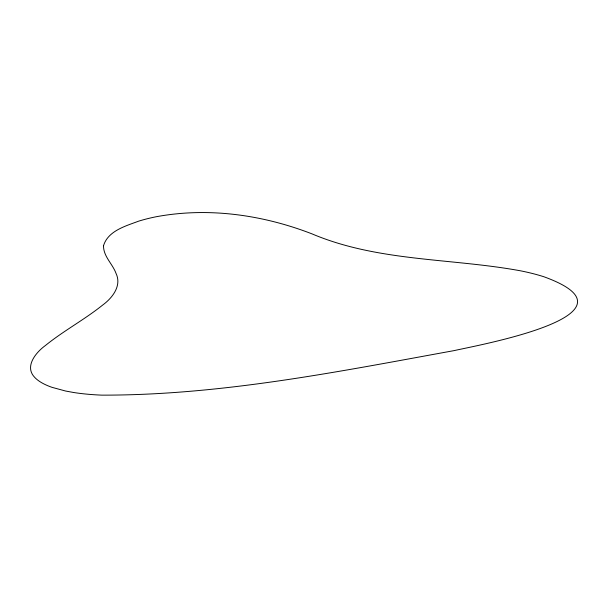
<?xml version="1.0" encoding="UTF-8"?>
<svg xmlns="http://www.w3.org/2000/svg" width="608" height="608" viewBox="0 0 608 608"><rect width="100%" height="100%" fill="white"/><g stroke="black" fill="none" stroke-linecap="round" stroke-linejoin="round"><path stroke-width="0.91" d="M103.52 245.716C103.314 256.454 112.708 263.963 116.105 273.577C121.912 285.92 112.244 298.064 102.684 305.049C84.406 319.724 63.544 330.798 45.342 345.564C36.024 352.313 24.168 366.48 34.648 377.31A177.422 48.306 -9.8 0 0 52.052 387.349L65.565 391.02L73.484 392.472A171.076 46.58 -9.8 0 0 101.756 395.139C220.438 395.367 337.714 371.784 454.039 350.626C480.062 344.744 647.794 314.511 543.97 276.777A314.465 85.622 -9.8 0 0 520.509 270.811C451.128 258.043 378.184 261.812 312.079 233.905C262.793 214.822 208.293 207.001 156.036 216.775A52.926 14.41 -9.8 0 0 138.624 221.168C125.636 226.047 107.988 230.835 103.52 245.716"/></g></svg>
